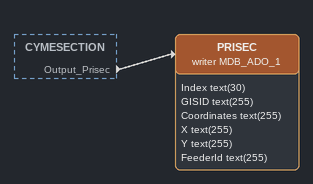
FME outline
CYMESECTION [outside]
    Output_Prisec -> PRISEC (writer MDB_ADO_1)
PRISEC (writer MDB_ADO_1)
    attributes: Index text(30), GISID text(255), Coordinates text(255), X text(255), Y text(255), FeederId text(255)
